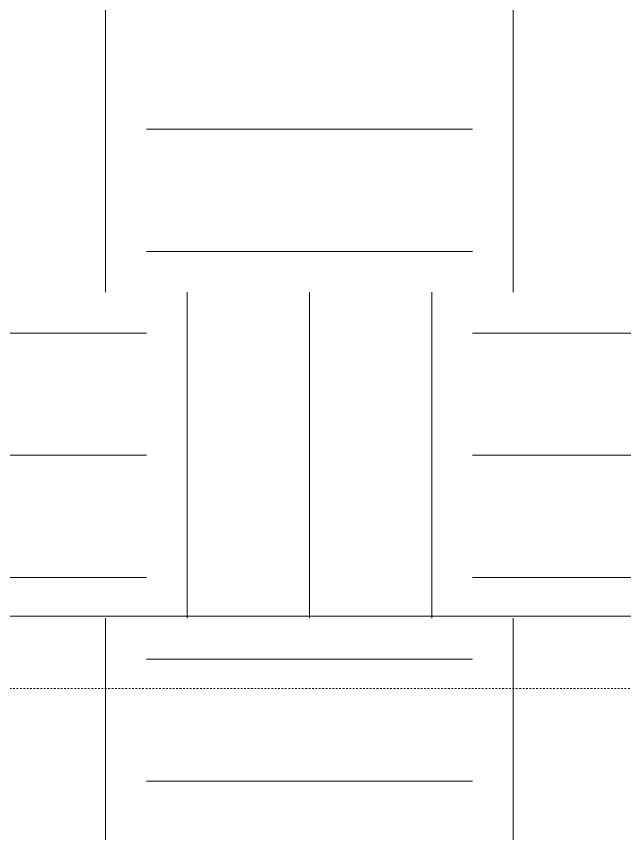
# Model space of a CAD drawing. Header units: inches. Extents: x 9594 to 15314, y -314 to 660.
# Drawn here: x 13226.1 to 13270.9, y -168 to -107.8 of the extents above; entities that cross this region are included whole.
import ezdxf

# ---------------------------------------------------------------- set-up
doc = ezdxf.new("R2010")
doc.units = ezdxf.units.IN
doc.header["$MEASUREMENT"] = 0
doc.linetypes.add('Aligning Line 1_8_', pattern=[0.25, 0.125, -0.125])
doc.linetypes.add('Grid Line 1_2_', pattern=[0.875, 0.5, -0.125, 0.125, -0.125])
for name, color, linetype, lineweight in [('0-5', 50, 'Continuous', 5), ('A-FLOR-LEVL-1', 51, 'Grid Line 1_2_', 9), ('C-TOPO', 7, 'Continuous', 9), ('G-ANNO-SYMB', 111, 'Aligning Line 1_8_', 9)]:
    doc.layers.add(name, color=color, linetype=linetype, lineweight=lineweight)

# ---------------------------------------------------------------- blocks, each defined once
blk = doc.blocks.new('CTR  - Topography_rvt-2-BUILDING SECTION - NORTH_SOUTH AT ELEVATOR AND COURTYARD - LOOKING EAST')
at = {"layer": 'C-TOPO'}
h = blk.add_hatch(dxfattribs=at)
h.set_pattern_fill('FP_53', color=256, style=0, pattern_type=2)
h.set_pattern_definition([(0, (-3012.324, 138.832), (24, 24), [24, -24]), (0, (-3012.324, 147.832), (24, 24), [24, -24]), (0, (-3012.324, 156.832), (24, 24), [24, -24]), (90, (-3009.324, 159.832), (-24, 24), [24, -24]), (90, (-3000.324, 159.832), (-24, 24), [24, -24]), (90, (-2991.324, 159.832), (-24, 24), [24, -24])])
h.paths.add_polyline_path([(-4004.234, -238.763), (-3825.324, -238.763), (-3825.324, -180), (-3847.824, -180), (-3847.824, -168), (-3843.235, -161.447), (-3837.265, -158), (-3831.324, -158), (-3831.324, -30), (-4004.234, -30), (-4004.234, -47.319)], flags=0)
h.paths.add_polyline_path([(-3842.628, -177.137), (-3842.11, -177.069), (-3841.606, -176.853), (-3841.214, -176.552), (-3840.896, -176.137), (-3840.696, -175.655), (-3840.628, -175.137), (-3840.696, -174.62), (-3840.896, -174.137), (-3841.214, -173.723), (-3841.628, -173.405), (-3842.11, -173.206), (-3842.628, -173.137), (-3843.146, -173.206), (-3843.628, -173.405), (-3844.042, -173.723), (-3844.36, -174.137), (-3844.56, -174.62), (-3844.628, -175.137), (-3844.56, -175.655), (-3844.36, -176.137), (-3844.042, -176.552), (-3843.628, -176.87), (-3843.146, -177.069)], flags=0)
blk = doc.blocks.new('CTR - 1st Phase -Stairs _ Elevators_rvt-2-BUILDING SECTION - NORTH_SOUTH AT ELEVATOR AND COURTYARD - LOOKING EAST')
at = {"layer": 'A-FLOR-LEVL-1'}
blk.add_line((-4168.714, -152), (-1830.198, -152), dxfattribs=at)

msp = doc.modelspace()

# ---------------------------------------------------------------- linework, layer by layer
at = {"layer": 'A-FLOR-LEVL-1'}
msp.add_line((12951.927, -152), (15288.943, -152), dxfattribs=at)
at = {"layer": 'G-ANNO-SYMB'}
msp.add_line((15193.023, -157.31), (13047.847, -157.31), dxfattribs=at)

# ---------------------------------------------------------------- block references
at = {"layer": '0-5'}
for name in ['CTR - 1st Phase -Stairs _ Elevators_rvt-2-BUILDING SECTION - NORTH_SOUTH AT ELEVATOR AND COURTYARD - LOOKING EAST', 'CTR  - Topography_rvt-2-BUILDING SECTION - NORTH_SOUTH AT ELEVATOR AND COURTYARD - LOOKING EAST']:
    msp.add_blockref(name, (17119.892, 0), dxfattribs=at)

doc.saveas('drawing.dxf')
